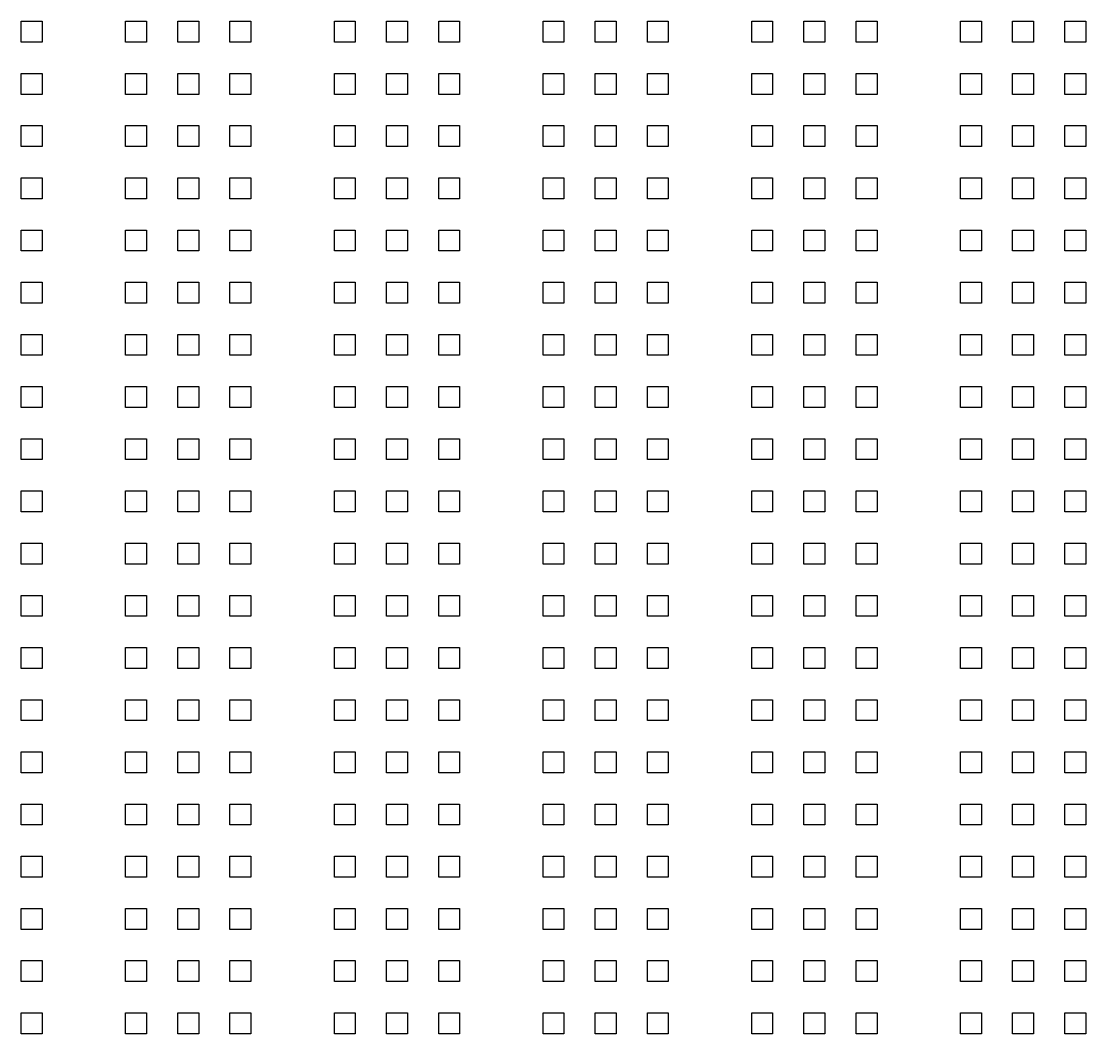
# Model space of a CAD drawing. Extents: x -21493 to 21493, y -12519 to 35265.
# Drawn here: x -10596 to -400, y -10619 to -923 of the extents above; entities that cross this region are included whole.
import ezdxf

# ---------------------------------------------------------------- set-up
doc = ezdxf.new("R2010")
doc.units = 0
doc.layers.add('L0D0_0', color=1, linetype='CONTINUOUS')

msp = doc.modelspace()

# ---------------------------------------------------------------- linework, layer by layer
at = {"layer": 'L0D0_0'}
for points in [[(-10596.398, -1122.534), (-10596.398, -922.601), (-10396.466, -922.601), (-10396.466, -1122.534)], [(-9596.735, -1122.534), (-9596.735, -922.601), (-9396.803, -922.601), (-9396.803, -1122.534)], [(-9096.906, -1122.534), (-9096.906, -922.601), (-8896.973, -922.601), (-8896.973, -1122.534)], [(-8597.077, -1122.534), (-8597.077, -922.601), (-8397.144, -922.601), (-8397.144, -1122.534)], [(-7597.418, -1122.534), (-7597.418, -922.601), (-7397.485, -922.601), (-7397.485, -1122.534)], [(-7097.584, -1122.534), (-7097.584, -922.601), (-6897.656, -922.601), (-6897.656, -1122.534)], [(-6597.755, -1122.534), (-6597.755, -922.601), (-6397.822, -922.601), (-6397.822, -1122.534)], [(-5598.096, -1122.534), (-5598.096, -922.601), (-5398.163, -922.601), (-5398.163, -1122.534)], [(-5098.267, -1122.534), (-5098.267, -922.601), (-4898.334, -922.601), (-4898.334, -1122.534)], [(-4598.437, -1122.534), (-4598.437, -922.601), (-4398.505, -922.601), (-4398.505, -1122.534)], [(-3598.774, -1122.534), (-3598.774, -922.601), (-3398.846, -922.601), (-3398.846, -1122.534)], [(-3098.945, -1122.534), (-3098.945, -922.601), (-2899.012, -922.601), (-2899.012, -1122.534)], [(-2599.115, -1122.534), (-2599.115, -922.601), (-2399.183, -922.601), (-2399.183, -1122.534)], [(-1599.457, -1122.534), (-1599.457, -922.601), (-1399.524, -922.601), (-1399.524, -1122.534)], [(-1099.627, -1122.534), (-1099.627, -922.601), (-899.695, -922.601), (-899.695, -1122.534)], [(-599.798, -1122.534), (-599.798, -922.601), (-399.865, -922.601), (-399.865, -1122.534)], [(-10596.398, -1622.363), (-10596.398, -1422.435), (-10396.466, -1422.435), (-10396.466, -1622.363)], [(-9596.735, -1622.363), (-9596.735, -1422.435), (-9396.803, -1422.435), (-9396.803, -1622.363)], [(-9096.906, -1622.363), (-9096.906, -1422.435), (-8896.973, -1422.435), (-8896.973, -1622.363)], [(-8597.077, -1622.363), (-8597.077, -1422.435), (-8397.144, -1422.435), (-8397.144, -1622.363)], [(-7597.418, -1622.363), (-7597.418, -1422.435), (-7397.485, -1422.435), (-7397.485, -1622.363)], [(-7097.584, -1622.363), (-7097.584, -1422.435), (-6897.656, -1422.435), (-6897.656, -1622.363)], [(-6597.755, -1622.363), (-6597.755, -1422.435), (-6397.822, -1422.435), (-6397.822, -1622.363)], [(-5598.096, -1622.363), (-5598.096, -1422.435), (-5398.163, -1422.435), (-5398.163, -1622.363)], [(-5098.267, -1622.363), (-5098.267, -1422.435), (-4898.334, -1422.435), (-4898.334, -1622.363)], [(-4598.437, -1622.363), (-4598.437, -1422.435), (-4398.505, -1422.435), (-4398.505, -1622.363)], [(-3598.774, -1622.363), (-3598.774, -1422.435), (-3398.846, -1422.435), (-3398.846, -1622.363)], [(-3098.945, -1622.363), (-3098.945, -1422.435), (-2899.012, -1422.435), (-2899.012, -1622.363)], [(-2599.115, -1622.363), (-2599.115, -1422.435), (-2399.183, -1422.435), (-2399.183, -1622.363)], [(-1599.457, -1622.363), (-1599.457, -1422.435), (-1399.524, -1422.435), (-1399.524, -1622.363)], [(-1099.627, -1622.363), (-1099.627, -1422.435), (-899.695, -1422.435), (-899.695, -1622.363)], [(-599.798, -1622.363), (-599.798, -1422.435), (-399.865, -1422.435), (-399.865, -1622.363)], [(-10596.398, -2122.197), (-10596.398, -1922.264), (-10396.466, -1922.264), (-10396.466, -2122.197)], [(-9596.735, -2122.197), (-9596.735, -1922.264), (-9396.803, -1922.264), (-9396.803, -2122.197)], [(-9096.906, -2122.197), (-9096.906, -1922.264), (-8896.973, -1922.264), (-8896.973, -2122.197)], [(-8597.077, -2122.197), (-8597.077, -1922.264), (-8397.144, -1922.264), (-8397.144, -2122.197)], [(-7597.418, -2122.197), (-7597.418, -1922.264), (-7397.485, -1922.264), (-7397.485, -2122.197)], [(-7097.584, -2122.197), (-7097.584, -1922.264), (-6897.656, -1922.264), (-6897.656, -2122.197)], [(-6597.755, -2122.197), (-6597.755, -1922.264), (-6397.822, -1922.264), (-6397.822, -2122.197)], [(-5598.096, -2122.197), (-5598.096, -1922.264), (-5398.163, -1922.264), (-5398.163, -2122.197)], [(-5098.267, -2122.197), (-5098.267, -1922.264), (-4898.334, -1922.264), (-4898.334, -2122.197)], [(-4598.437, -2122.197), (-4598.437, -1922.264), (-4398.505, -1922.264), (-4398.505, -2122.197)], [(-3598.774, -2122.197), (-3598.774, -1922.264), (-3398.846, -1922.264), (-3398.846, -2122.197)], [(-3098.945, -2122.197), (-3098.945, -1922.264), (-2899.012, -1922.264), (-2899.012, -2122.197)], [(-2599.115, -2122.197), (-2599.115, -1922.264), (-2399.183, -1922.264), (-2399.183, -2122.197)], [(-1599.457, -2122.197), (-1599.457, -1922.264), (-1399.524, -1922.264), (-1399.524, -2122.197)], [(-1099.627, -2122.197), (-1099.627, -1922.264), (-899.695, -1922.264), (-899.695, -2122.197)], [(-599.798, -2122.197), (-599.798, -1922.264), (-399.865, -1922.264), (-399.865, -2122.197)], [(-10596.398, -2622.026), (-10596.398, -2422.094), (-10396.466, -2422.094), (-10396.466, -2622.026)], [(-9596.735, -2622.026), (-9596.735, -2422.094), (-9396.803, -2422.094), (-9396.803, -2622.026)], [(-9096.906, -2622.026), (-9096.906, -2422.094), (-8896.973, -2422.094), (-8896.973, -2622.026)], [(-8597.077, -2622.026), (-8597.077, -2422.094), (-8397.144, -2422.094), (-8397.144, -2622.026)], [(-7597.418, -2622.026), (-7597.418, -2422.094), (-7397.485, -2422.094), (-7397.485, -2622.026)], [(-7097.584, -2622.026), (-7097.584, -2422.094), (-6897.656, -2422.094), (-6897.656, -2622.026)], [(-6597.755, -2622.026), (-6597.755, -2422.094), (-6397.822, -2422.094), (-6397.822, -2622.026)], [(-5598.096, -2622.026), (-5598.096, -2422.094), (-5398.163, -2422.094), (-5398.163, -2622.026)], [(-5098.267, -2622.026), (-5098.267, -2422.094), (-4898.334, -2422.094), (-4898.334, -2622.026)], [(-4598.437, -2622.026), (-4598.437, -2422.094), (-4398.505, -2422.094), (-4398.505, -2622.026)], [(-3598.774, -2622.026), (-3598.774, -2422.094), (-3398.846, -2422.094), (-3398.846, -2622.026)], [(-3098.945, -2622.026), (-3098.945, -2422.094), (-2899.012, -2422.094), (-2899.012, -2622.026)], [(-2599.115, -2622.026), (-2599.115, -2422.094), (-2399.183, -2422.094), (-2399.183, -2622.026)], [(-1599.457, -2622.026), (-1599.457, -2422.094), (-1399.524, -2422.094), (-1399.524, -2622.026)], [(-1099.627, -2622.026), (-1099.627, -2422.094), (-899.695, -2422.094), (-899.695, -2622.026)], [(-599.798, -2622.026), (-599.798, -2422.094), (-399.865, -2422.094), (-399.865, -2622.026)], [(-10596.398, -3121.856), (-10596.398, -2921.923), (-10396.466, -2921.923), (-10396.466, -3121.856)], [(-9596.735, -3121.856), (-9596.735, -2921.923), (-9396.803, -2921.923), (-9396.803, -3121.856)], [(-9096.906, -3121.856), (-9096.906, -2921.923), (-8896.973, -2921.923), (-8896.973, -3121.856)], [(-8597.077, -3121.856), (-8597.077, -2921.923), (-8397.144, -2921.923), (-8397.144, -3121.856)], [(-7597.418, -3121.856), (-7597.418, -2921.923), (-7397.485, -2921.923), (-7397.485, -3121.856)], [(-7097.584, -3121.856), (-7097.584, -2921.923), (-6897.656, -2921.923), (-6897.656, -3121.856)], [(-6597.755, -3121.856), (-6597.755, -2921.923), (-6397.822, -2921.923), (-6397.822, -3121.856)], [(-5598.096, -3121.856), (-5598.096, -2921.923), (-5398.163, -2921.923), (-5398.163, -3121.856)], [(-5098.267, -3121.856), (-5098.267, -2921.923), (-4898.334, -2921.923), (-4898.334, -3121.856)], [(-4598.437, -3121.856), (-4598.437, -2921.923), (-4398.505, -2921.923), (-4398.505, -3121.856)], [(-3598.774, -3121.856), (-3598.774, -2921.923), (-3398.846, -2921.923), (-3398.846, -3121.856)], [(-3098.945, -3121.856), (-3098.945, -2921.923), (-2899.012, -2921.923), (-2899.012, -3121.856)], [(-2599.115, -3121.856), (-2599.115, -2921.923), (-2399.183, -2921.923), (-2399.183, -3121.856)], [(-1599.457, -3121.856), (-1599.457, -2921.923), (-1399.524, -2921.923), (-1399.524, -3121.856)], [(-1099.627, -3121.856), (-1099.627, -2921.923), (-899.695, -2921.923), (-899.695, -3121.856)], [(-599.798, -3121.856), (-599.798, -2921.923), (-399.865, -2921.923), (-399.865, -3121.856)], [(-10596.398, -3621.685), (-10596.398, -3421.753), (-10396.466, -3421.753), (-10396.466, -3621.685)], [(-9596.735, -3621.685), (-9596.735, -3421.753), (-9396.803, -3421.753), (-9396.803, -3621.685)], [(-9096.906, -3621.685), (-9096.906, -3421.753), (-8896.973, -3421.753), (-8896.973, -3621.685)], [(-8597.077, -3621.685), (-8597.077, -3421.753), (-8397.144, -3421.753), (-8397.144, -3621.685)], [(-7597.418, -3621.685), (-7597.418, -3421.753), (-7397.485, -3421.753), (-7397.485, -3621.685)], [(-7097.584, -3621.685), (-7097.584, -3421.753), (-6897.656, -3421.753), (-6897.656, -3621.685)], [(-6597.755, -3621.685), (-6597.755, -3421.753), (-6397.822, -3421.753), (-6397.822, -3621.685)], [(-5598.096, -3621.685), (-5598.096, -3421.753), (-5398.163, -3421.753), (-5398.163, -3621.685)], [(-5098.267, -3621.685), (-5098.267, -3421.753), (-4898.334, -3421.753), (-4898.334, -3621.685)], [(-4598.437, -3621.685), (-4598.437, -3421.753), (-4398.505, -3421.753), (-4398.505, -3621.685)], [(-3598.774, -3621.685), (-3598.774, -3421.753), (-3398.846, -3421.753), (-3398.846, -3621.685)], [(-3098.945, -3621.685), (-3098.945, -3421.753), (-2899.012, -3421.753), (-2899.012, -3621.685)], [(-2599.115, -3621.685), (-2599.115, -3421.753), (-2399.183, -3421.753), (-2399.183, -3621.685)], [(-1599.457, -3621.685), (-1599.457, -3421.753), (-1399.524, -3421.753), (-1399.524, -3621.685)], [(-1099.627, -3621.685), (-1099.627, -3421.753), (-899.695, -3421.753), (-899.695, -3621.685)], [(-599.798, -3621.685), (-599.798, -3421.753), (-399.865, -3421.753), (-399.865, -3621.685)], [(-10596.398, -4121.515), (-10596.398, -3921.582), (-10396.466, -3921.582), (-10396.466, -4121.515)], [(-9596.735, -4121.515), (-9596.735, -3921.582), (-9396.803, -3921.582), (-9396.803, -4121.515)], [(-9096.906, -4121.515), (-9096.906, -3921.582), (-8896.973, -3921.582), (-8896.973, -4121.515)], [(-8597.077, -4121.515), (-8597.077, -3921.582), (-8397.144, -3921.582), (-8397.144, -4121.515)], [(-7597.418, -4121.515), (-7597.418, -3921.582), (-7397.485, -3921.582), (-7397.485, -4121.515)], [(-7097.584, -4121.515), (-7097.584, -3921.582), (-6897.656, -3921.582), (-6897.656, -4121.515)], [(-6597.755, -4121.515), (-6597.755, -3921.582), (-6397.822, -3921.582), (-6397.822, -4121.515)], [(-5598.096, -4121.515), (-5598.096, -3921.582), (-5398.163, -3921.582), (-5398.163, -4121.515)], [(-5098.267, -4121.515), (-5098.267, -3921.582), (-4898.334, -3921.582), (-4898.334, -4121.515)], [(-4598.437, -4121.515), (-4598.437, -3921.582), (-4398.505, -3921.582), (-4398.505, -4121.515)], [(-3598.774, -4121.515), (-3598.774, -3921.582), (-3398.846, -3921.582), (-3398.846, -4121.515)], [(-3098.945, -4121.515), (-3098.945, -3921.582), (-2899.012, -3921.582), (-2899.012, -4121.515)], [(-2599.115, -4121.515), (-2599.115, -3921.582), (-2399.183, -3921.582), (-2399.183, -4121.515)], [(-1599.457, -4121.515), (-1599.457, -3921.582), (-1399.524, -3921.582), (-1399.524, -4121.515)], [(-1099.627, -4121.515), (-1099.627, -3921.582), (-899.695, -3921.582), (-899.695, -4121.515)], [(-599.798, -4121.515), (-599.798, -3921.582), (-399.865, -3921.582), (-399.865, -4121.515)], [(-10596.398, -4621.344), (-10596.398, -4421.411), (-10396.466, -4421.411), (-10396.466, -4621.344)], [(-9596.735, -4621.344), (-9596.735, -4421.411), (-9396.803, -4421.411), (-9396.803, -4621.344)], [(-9096.906, -4621.344), (-9096.906, -4421.411), (-8896.973, -4421.411), (-8896.973, -4621.344)], [(-8597.077, -4621.344), (-8597.077, -4421.411), (-8397.144, -4421.411), (-8397.144, -4621.344)], [(-7597.418, -4621.344), (-7597.418, -4421.411), (-7397.485, -4421.411), (-7397.485, -4621.344)], [(-7097.584, -4621.344), (-7097.584, -4421.411), (-6897.656, -4421.411), (-6897.656, -4621.344)], [(-6597.755, -4621.344), (-6597.755, -4421.411), (-6397.822, -4421.411), (-6397.822, -4621.344)], [(-5598.096, -4621.344), (-5598.096, -4421.411), (-5398.163, -4421.411), (-5398.163, -4621.344)], [(-5098.267, -4621.344), (-5098.267, -4421.411), (-4898.334, -4421.411), (-4898.334, -4621.344)], [(-4598.437, -4621.344), (-4598.437, -4421.411), (-4398.505, -4421.411), (-4398.505, -4621.344)], [(-3598.774, -4621.344), (-3598.774, -4421.411), (-3398.846, -4421.411), (-3398.846, -4621.344)], [(-3098.945, -4621.344), (-3098.945, -4421.411), (-2899.012, -4421.411), (-2899.012, -4621.344)], [(-2599.115, -4621.344), (-2599.115, -4421.411), (-2399.183, -4421.411), (-2399.183, -4621.344)], [(-1599.457, -4621.344), (-1599.457, -4421.411), (-1399.524, -4421.411), (-1399.524, -4621.344)], [(-1099.627, -4621.344), (-1099.627, -4421.411), (-899.695, -4421.411), (-899.695, -4621.344)], [(-599.798, -4621.344), (-599.798, -4421.411), (-399.865, -4421.411), (-399.865, -4621.344)], [(-10596.398, -5121.173), (-10596.398, -4921.245), (-10396.466, -4921.245), (-10396.466, -5121.173)], [(-9596.735, -5121.173), (-9596.735, -4921.245), (-9396.803, -4921.245), (-9396.803, -5121.173)], [(-9096.906, -5121.173), (-9096.906, -4921.245), (-8896.973, -4921.245), (-8896.973, -5121.173)], [(-8597.077, -5121.173), (-8597.077, -4921.245), (-8397.144, -4921.245), (-8397.144, -5121.173)], [(-7597.418, -5121.173), (-7597.418, -4921.245), (-7397.485, -4921.245), (-7397.485, -5121.173)], [(-7097.584, -5121.173), (-7097.584, -4921.245), (-6897.656, -4921.245), (-6897.656, -5121.173)], [(-6597.755, -5121.173), (-6597.755, -4921.245), (-6397.822, -4921.245), (-6397.822, -5121.173)], [(-5598.096, -5121.173), (-5598.096, -4921.245), (-5398.163, -4921.245), (-5398.163, -5121.173)], [(-5098.267, -5121.173), (-5098.267, -4921.245), (-4898.334, -4921.245), (-4898.334, -5121.173)], [(-4598.437, -5121.173), (-4598.437, -4921.245), (-4398.505, -4921.245), (-4398.505, -5121.173)], [(-3598.774, -5121.173), (-3598.774, -4921.245), (-3398.846, -4921.245), (-3398.846, -5121.173)], [(-3098.945, -5121.173), (-3098.945, -4921.245), (-2899.012, -4921.245), (-2899.012, -5121.173)], [(-2599.115, -5121.173), (-2599.115, -4921.245), (-2399.183, -4921.245), (-2399.183, -5121.173)], [(-1599.457, -5121.173), (-1599.457, -4921.245), (-1399.524, -4921.245), (-1399.524, -5121.173)], [(-1099.627, -5121.173), (-1099.627, -4921.245), (-899.695, -4921.245), (-899.695, -5121.173)], [(-599.798, -5121.173), (-599.798, -4921.245), (-399.865, -4921.245), (-399.865, -5121.173)], [(-10596.398, -5621.007), (-10596.398, -5421.074), (-10396.466, -5421.074), (-10396.466, -5621.007)], [(-9596.735, -5621.007), (-9596.735, -5421.074), (-9396.803, -5421.074), (-9396.803, -5621.007)], [(-9096.906, -5621.007), (-9096.906, -5421.074), (-8896.973, -5421.074), (-8896.973, -5621.007)], [(-8597.077, -5621.007), (-8597.077, -5421.074), (-8397.144, -5421.074), (-8397.144, -5621.007)], [(-7597.418, -5621.007), (-7597.418, -5421.074), (-7397.485, -5421.074), (-7397.485, -5621.007)], [(-7097.584, -5621.007), (-7097.584, -5421.074), (-6897.656, -5421.074), (-6897.656, -5621.007)], [(-6597.755, -5621.007), (-6597.755, -5421.074), (-6397.822, -5421.074), (-6397.822, -5621.007)], [(-5598.096, -5621.007), (-5598.096, -5421.074), (-5398.163, -5421.074), (-5398.163, -5621.007)], [(-5098.267, -5621.007), (-5098.267, -5421.074), (-4898.334, -5421.074), (-4898.334, -5621.007)], [(-4598.437, -5621.007), (-4598.437, -5421.074), (-4398.505, -5421.074), (-4398.505, -5621.007)], [(-3598.774, -5621.007), (-3598.774, -5421.074), (-3398.846, -5421.074), (-3398.846, -5621.007)], [(-3098.945, -5621.007), (-3098.945, -5421.074), (-2899.012, -5421.074), (-2899.012, -5621.007)], [(-2599.115, -5621.007), (-2599.115, -5421.074), (-2399.183, -5421.074), (-2399.183, -5621.007)], [(-1599.457, -5621.007), (-1599.457, -5421.074), (-1399.524, -5421.074), (-1399.524, -5621.007)], [(-1099.627, -5621.007), (-1099.627, -5421.074), (-899.695, -5421.074), (-899.695, -5621.007)], [(-599.798, -5621.007), (-599.798, -5421.074), (-399.865, -5421.074), (-399.865, -5621.007)], [(-10596.398, -6120.836), (-10596.398, -5920.904), (-10396.466, -5920.904), (-10396.466, -6120.836)], [(-9596.735, -6120.836), (-9596.735, -5920.904), (-9396.803, -5920.904), (-9396.803, -6120.836)], [(-9096.906, -6120.836), (-9096.906, -5920.904), (-8896.973, -5920.904), (-8896.973, -6120.836)], [(-8597.077, -6120.836), (-8597.077, -5920.904), (-8397.144, -5920.904), (-8397.144, -6120.836)], [(-7597.418, -6120.836), (-7597.418, -5920.904), (-7397.485, -5920.904), (-7397.485, -6120.836)], [(-7097.584, -6120.836), (-7097.584, -5920.904), (-6897.656, -5920.904), (-6897.656, -6120.836)], [(-6597.755, -6120.836), (-6597.755, -5920.904), (-6397.822, -5920.904), (-6397.822, -6120.836)], [(-5598.096, -6120.836), (-5598.096, -5920.904), (-5398.163, -5920.904), (-5398.163, -6120.836)], [(-5098.267, -6120.836), (-5098.267, -5920.904), (-4898.334, -5920.904), (-4898.334, -6120.836)], [(-4598.437, -6120.836), (-4598.437, -5920.904), (-4398.505, -5920.904), (-4398.505, -6120.836)], [(-3598.774, -6120.836), (-3598.774, -5920.904), (-3398.846, -5920.904), (-3398.846, -6120.836)], [(-3098.945, -6120.836), (-3098.945, -5920.904), (-2899.012, -5920.904), (-2899.012, -6120.836)], [(-2599.115, -6120.836), (-2599.115, -5920.904), (-2399.183, -5920.904), (-2399.183, -6120.836)], [(-1599.457, -6120.836), (-1599.457, -5920.904), (-1399.524, -5920.904), (-1399.524, -6120.836)], [(-1099.627, -6120.836), (-1099.627, -5920.904), (-899.695, -5920.904), (-899.695, -6120.836)], [(-599.798, -6120.836), (-599.798, -5920.904), (-399.865, -5920.904), (-399.865, -6120.836)], [(-10596.398, -6620.666), (-10596.398, -6420.733), (-10396.466, -6420.733), (-10396.466, -6620.666)], [(-9596.735, -6620.666), (-9596.735, -6420.733), (-9396.803, -6420.733), (-9396.803, -6620.666)], [(-9096.906, -6620.666), (-9096.906, -6420.733), (-8896.973, -6420.733), (-8896.973, -6620.666)], [(-8597.077, -6620.666), (-8597.077, -6420.733), (-8397.144, -6420.733), (-8397.144, -6620.666)], [(-7597.418, -6620.666), (-7597.418, -6420.733), (-7397.485, -6420.733), (-7397.485, -6620.666)], [(-7097.584, -6620.666), (-7097.584, -6420.733), (-6897.656, -6420.733), (-6897.656, -6620.666)], [(-6597.755, -6620.666), (-6597.755, -6420.733), (-6397.822, -6420.733), (-6397.822, -6620.666)], [(-5598.096, -6620.666), (-5598.096, -6420.733), (-5398.163, -6420.733), (-5398.163, -6620.666)], [(-5098.267, -6620.666), (-5098.267, -6420.733), (-4898.334, -6420.733), (-4898.334, -6620.666)], [(-4598.437, -6620.666), (-4598.437, -6420.733), (-4398.505, -6420.733), (-4398.505, -6620.666)], [(-3598.774, -6620.666), (-3598.774, -6420.733), (-3398.846, -6420.733), (-3398.846, -6620.666)], [(-3098.945, -6620.666), (-3098.945, -6420.733), (-2899.012, -6420.733), (-2899.012, -6620.666)], [(-2599.115, -6620.666), (-2599.115, -6420.733), (-2399.183, -6420.733), (-2399.183, -6620.666)], [(-1599.457, -6620.666), (-1599.457, -6420.733), (-1399.524, -6420.733), (-1399.524, -6620.666)], [(-1099.627, -6620.666), (-1099.627, -6420.733), (-899.695, -6420.733), (-899.695, -6620.666)], [(-599.798, -6620.666), (-599.798, -6420.733), (-399.865, -6420.733), (-399.865, -6620.666)], [(-10596.398, -7120.495), (-10596.398, -6920.563), (-10396.466, -6920.563), (-10396.466, -7120.495)], [(-9596.735, -7120.495), (-9596.735, -6920.563), (-9396.803, -6920.563), (-9396.803, -7120.495)], [(-9096.906, -7120.495), (-9096.906, -6920.563), (-8896.973, -6920.563), (-8896.973, -7120.495)], [(-8597.077, -7120.495), (-8597.077, -6920.563), (-8397.144, -6920.563), (-8397.144, -7120.495)], [(-7597.418, -7120.495), (-7597.418, -6920.563), (-7397.485, -6920.563), (-7397.485, -7120.495)], [(-7097.584, -7120.495), (-7097.584, -6920.563), (-6897.656, -6920.563), (-6897.656, -7120.495)], [(-6597.755, -7120.495), (-6597.755, -6920.563), (-6397.822, -6920.563), (-6397.822, -7120.495)], [(-5598.096, -7120.495), (-5598.096, -6920.563), (-5398.163, -6920.563), (-5398.163, -7120.495)], [(-5098.267, -7120.495), (-5098.267, -6920.563), (-4898.334, -6920.563), (-4898.334, -7120.495)], [(-4598.437, -7120.495), (-4598.437, -6920.563), (-4398.505, -6920.563), (-4398.505, -7120.495)], [(-3598.774, -7120.495), (-3598.774, -6920.563), (-3398.846, -6920.563), (-3398.846, -7120.495)], [(-3098.945, -7120.495), (-3098.945, -6920.563), (-2899.012, -6920.563), (-2899.012, -7120.495)], [(-2599.115, -7120.495), (-2599.115, -6920.563), (-2399.183, -6920.563), (-2399.183, -7120.495)], [(-1599.457, -7120.495), (-1599.457, -6920.563), (-1399.524, -6920.563), (-1399.524, -7120.495)], [(-1099.627, -7120.495), (-1099.627, -6920.563), (-899.695, -6920.563), (-899.695, -7120.495)], [(-599.798, -7120.495), (-599.798, -6920.563), (-399.865, -6920.563), (-399.865, -7120.495)], [(-10596.398, -7620.325), (-10596.398, -7420.392), (-10396.466, -7420.392), (-10396.466, -7620.325)], [(-9596.735, -7620.325), (-9596.735, -7420.392), (-9396.803, -7420.392), (-9396.803, -7620.325)], [(-9096.906, -7620.325), (-9096.906, -7420.392), (-8896.973, -7420.392), (-8896.973, -7620.325)], [(-8597.077, -7620.325), (-8597.077, -7420.392), (-8397.144, -7420.392), (-8397.144, -7620.325)], [(-7597.418, -7620.325), (-7597.418, -7420.392), (-7397.485, -7420.392), (-7397.485, -7620.325)], [(-7097.584, -7620.325), (-7097.584, -7420.392), (-6897.656, -7420.392), (-6897.656, -7620.325)], [(-6597.755, -7620.325), (-6597.755, -7420.392), (-6397.822, -7420.392), (-6397.822, -7620.325)], [(-5598.096, -7620.325), (-5598.096, -7420.392), (-5398.163, -7420.392), (-5398.163, -7620.325)], [(-5098.267, -7620.325), (-5098.267, -7420.392), (-4898.334, -7420.392), (-4898.334, -7620.325)], [(-4598.437, -7620.325), (-4598.437, -7420.392), (-4398.505, -7420.392), (-4398.505, -7620.325)], [(-3598.774, -7620.325), (-3598.774, -7420.392), (-3398.846, -7420.392), (-3398.846, -7620.325)], [(-3098.945, -7620.325), (-3098.945, -7420.392), (-2899.012, -7420.392), (-2899.012, -7620.325)], [(-2599.115, -7620.325), (-2599.115, -7420.392), (-2399.183, -7420.392), (-2399.183, -7620.325)], [(-1599.457, -7620.325), (-1599.457, -7420.392), (-1399.524, -7420.392), (-1399.524, -7620.325)], [(-1099.627, -7620.325), (-1099.627, -7420.392), (-899.695, -7420.392), (-899.695, -7620.325)], [(-599.798, -7620.325), (-599.798, -7420.392), (-399.865, -7420.392), (-399.865, -7620.325)], [(-10596.398, -8120.154), (-10596.398, -7920.221), (-10396.466, -7920.221), (-10396.466, -8120.154)], [(-9596.735, -8120.154), (-9596.735, -7920.221), (-9396.803, -7920.221), (-9396.803, -8120.154)], [(-9096.906, -8120.154), (-9096.906, -7920.221), (-8896.973, -7920.221), (-8896.973, -8120.154)], [(-8597.077, -8120.154), (-8597.077, -7920.221), (-8397.144, -7920.221), (-8397.144, -8120.154)], [(-7597.418, -8120.154), (-7597.418, -7920.221), (-7397.485, -7920.221), (-7397.485, -8120.154)], [(-7097.584, -8120.154), (-7097.584, -7920.221), (-6897.656, -7920.221), (-6897.656, -8120.154)], [(-6597.755, -8120.154), (-6597.755, -7920.221), (-6397.822, -7920.221), (-6397.822, -8120.154)], [(-5598.096, -8120.154), (-5598.096, -7920.221), (-5398.163, -7920.221), (-5398.163, -8120.154)], [(-5098.267, -8120.154), (-5098.267, -7920.221), (-4898.334, -7920.221), (-4898.334, -8120.154)], [(-4598.437, -8120.154), (-4598.437, -7920.221), (-4398.505, -7920.221), (-4398.505, -8120.154)], [(-3598.774, -8120.154), (-3598.774, -7920.221), (-3398.846, -7920.221), (-3398.846, -8120.154)], [(-3098.945, -8120.154), (-3098.945, -7920.221), (-2899.012, -7920.221), (-2899.012, -8120.154)], [(-2599.115, -8120.154), (-2599.115, -7920.221), (-2399.183, -7920.221), (-2399.183, -8120.154)], [(-1599.457, -8120.154), (-1599.457, -7920.221), (-1399.524, -7920.221), (-1399.524, -8120.154)], [(-1099.627, -8120.154), (-1099.627, -7920.221), (-899.695, -7920.221), (-899.695, -8120.154)], [(-599.798, -8120.154), (-599.798, -7920.221), (-399.865, -7920.221), (-399.865, -8120.154)], [(-10596.398, -8619.983), (-10596.398, -8420.055), (-10396.466, -8420.055), (-10396.466, -8619.983)], [(-9596.735, -8619.983), (-9596.735, -8420.055), (-9396.803, -8420.055), (-9396.803, -8619.983)], [(-9096.906, -8619.983), (-9096.906, -8420.055), (-8896.973, -8420.055), (-8896.973, -8619.983)], [(-8597.077, -8619.983), (-8597.077, -8420.055), (-8397.144, -8420.055), (-8397.144, -8619.983)], [(-7597.418, -8619.983), (-7597.418, -8420.055), (-7397.485, -8420.055), (-7397.485, -8619.983)], [(-7097.584, -8619.983), (-7097.584, -8420.055), (-6897.656, -8420.055), (-6897.656, -8619.983)], [(-6597.755, -8619.983), (-6597.755, -8420.055), (-6397.822, -8420.055), (-6397.822, -8619.983)], [(-5598.096, -8619.983), (-5598.096, -8420.055), (-5398.163, -8420.055), (-5398.163, -8619.983)], [(-5098.267, -8619.983), (-5098.267, -8420.055), (-4898.334, -8420.055), (-4898.334, -8619.983)], [(-4598.437, -8619.983), (-4598.437, -8420.055), (-4398.505, -8420.055), (-4398.505, -8619.983)], [(-3598.774, -8619.983), (-3598.774, -8420.055), (-3398.846, -8420.055), (-3398.846, -8619.983)], [(-3098.945, -8619.983), (-3098.945, -8420.055), (-2899.012, -8420.055), (-2899.012, -8619.983)], [(-2599.115, -8619.983), (-2599.115, -8420.055), (-2399.183, -8420.055), (-2399.183, -8619.983)], [(-1599.457, -8619.983), (-1599.457, -8420.055), (-1399.524, -8420.055), (-1399.524, -8619.983)], [(-1099.627, -8619.983), (-1099.627, -8420.055), (-899.695, -8420.055), (-899.695, -8619.983)], [(-599.798, -8619.983), (-599.798, -8420.055), (-399.865, -8420.055), (-399.865, -8619.983)], [(-10596.398, -9119.817), (-10596.398, -8919.884), (-10396.466, -8919.884), (-10396.466, -9119.817)], [(-9596.735, -9119.817), (-9596.735, -8919.884), (-9396.803, -8919.884), (-9396.803, -9119.817)], [(-9096.906, -9119.817), (-9096.906, -8919.884), (-8896.973, -8919.884), (-8896.973, -9119.817)], [(-8597.077, -9119.817), (-8597.077, -8919.884), (-8397.144, -8919.884), (-8397.144, -9119.817)], [(-7597.418, -9119.817), (-7597.418, -8919.884), (-7397.485, -8919.884), (-7397.485, -9119.817)], [(-7097.584, -9119.817), (-7097.584, -8919.884), (-6897.656, -8919.884), (-6897.656, -9119.817)], [(-6597.755, -9119.817), (-6597.755, -8919.884), (-6397.822, -8919.884), (-6397.822, -9119.817)], [(-5598.096, -9119.817), (-5598.096, -8919.884), (-5398.163, -8919.884), (-5398.163, -9119.817)], [(-5098.267, -9119.817), (-5098.267, -8919.884), (-4898.334, -8919.884), (-4898.334, -9119.817)], [(-4598.437, -9119.817), (-4598.437, -8919.884), (-4398.505, -8919.884), (-4398.505, -9119.817)], [(-3598.774, -9119.817), (-3598.774, -8919.884), (-3398.846, -8919.884), (-3398.846, -9119.817)], [(-3098.945, -9119.817), (-3098.945, -8919.884), (-2899.012, -8919.884), (-2899.012, -9119.817)], [(-2599.115, -9119.817), (-2599.115, -8919.884), (-2399.183, -8919.884), (-2399.183, -9119.817)], [(-1599.457, -9119.817), (-1599.457, -8919.884), (-1399.524, -8919.884), (-1399.524, -9119.817)], [(-1099.627, -9119.817), (-1099.627, -8919.884), (-899.695, -8919.884), (-899.695, -9119.817)], [(-599.798, -9119.817), (-599.798, -8919.884), (-399.865, -8919.884), (-399.865, -9119.817)], [(-10596.398, -9619.646), (-10596.398, -9419.714), (-10396.466, -9419.714), (-10396.466, -9619.646)], [(-9596.735, -9619.646), (-9596.735, -9419.714), (-9396.803, -9419.714), (-9396.803, -9619.646)], [(-9096.906, -9619.646), (-9096.906, -9419.714), (-8896.973, -9419.714), (-8896.973, -9619.646)], [(-8597.077, -9619.646), (-8597.077, -9419.714), (-8397.144, -9419.714), (-8397.144, -9619.646)], [(-7597.418, -9619.646), (-7597.418, -9419.714), (-7397.485, -9419.714), (-7397.485, -9619.646)], [(-7097.584, -9619.646), (-7097.584, -9419.714), (-6897.656, -9419.714), (-6897.656, -9619.646)], [(-6597.755, -9619.646), (-6597.755, -9419.714), (-6397.822, -9419.714), (-6397.822, -9619.646)], [(-5598.096, -9619.646), (-5598.096, -9419.714), (-5398.163, -9419.714), (-5398.163, -9619.646)], [(-5098.267, -9619.646), (-5098.267, -9419.714), (-4898.334, -9419.714), (-4898.334, -9619.646)], [(-4598.437, -9619.646), (-4598.437, -9419.714), (-4398.505, -9419.714), (-4398.505, -9619.646)], [(-3598.774, -9619.646), (-3598.774, -9419.714), (-3398.846, -9419.714), (-3398.846, -9619.646)], [(-3098.945, -9619.646), (-3098.945, -9419.714), (-2899.012, -9419.714), (-2899.012, -9619.646)], [(-2599.115, -9619.646), (-2599.115, -9419.714), (-2399.183, -9419.714), (-2399.183, -9619.646)], [(-1599.457, -9619.646), (-1599.457, -9419.714), (-1399.524, -9419.714), (-1399.524, -9619.646)], [(-1099.627, -9619.646), (-1099.627, -9419.714), (-899.695, -9419.714), (-899.695, -9619.646)], [(-599.798, -9619.646), (-599.798, -9419.714), (-399.865, -9419.714), (-399.865, -9619.646)], [(-10596.398, -10119.476), (-10596.398, -9919.543), (-10396.466, -9919.543), (-10396.466, -10119.476)], [(-9596.735, -10119.476), (-9596.735, -9919.543), (-9396.803, -9919.543), (-9396.803, -10119.476)], [(-9096.906, -10119.476), (-9096.906, -9919.543), (-8896.973, -9919.543), (-8896.973, -10119.476)], [(-8597.077, -10119.476), (-8597.077, -9919.543), (-8397.144, -9919.543), (-8397.144, -10119.476)], [(-7597.418, -10119.476), (-7597.418, -9919.543), (-7397.485, -9919.543), (-7397.485, -10119.476)], [(-7097.584, -10119.476), (-7097.584, -9919.543), (-6897.656, -9919.543), (-6897.656, -10119.476)], [(-6597.755, -10119.476), (-6597.755, -9919.543), (-6397.822, -9919.543), (-6397.822, -10119.476)], [(-5598.096, -10119.476), (-5598.096, -9919.543), (-5398.163, -9919.543), (-5398.163, -10119.476)], [(-5098.267, -10119.476), (-5098.267, -9919.543), (-4898.334, -9919.543), (-4898.334, -10119.476)], [(-4598.437, -10119.476), (-4598.437, -9919.543), (-4398.505, -9919.543), (-4398.505, -10119.476)], [(-3598.774, -10119.476), (-3598.774, -9919.543), (-3398.846, -9919.543), (-3398.846, -10119.476)], [(-3098.945, -10119.476), (-3098.945, -9919.543), (-2899.012, -9919.543), (-2899.012, -10119.476)], [(-2599.115, -10119.476), (-2599.115, -9919.543), (-2399.183, -9919.543), (-2399.183, -10119.476)], [(-1599.457, -10119.476), (-1599.457, -9919.543), (-1399.524, -9919.543), (-1399.524, -10119.476)], [(-1099.627, -10119.476), (-1099.627, -9919.543), (-899.695, -9919.543), (-899.695, -10119.476)], [(-599.798, -10119.476), (-599.798, -9919.543), (-399.865, -9919.543), (-399.865, -10119.476)], [(-10596.398, -10619.305), (-10596.398, -10419.373), (-10396.466, -10419.373), (-10396.466, -10619.305)], [(-9596.735, -10619.305), (-9596.735, -10419.373), (-9396.803, -10419.373), (-9396.803, -10619.305)], [(-9096.906, -10619.305), (-9096.906, -10419.373), (-8896.973, -10419.373), (-8896.973, -10619.305)], [(-8597.077, -10619.305), (-8597.077, -10419.373), (-8397.144, -10419.373), (-8397.144, -10619.305)], [(-7597.418, -10619.305), (-7597.418, -10419.373), (-7397.485, -10419.373), (-7397.485, -10619.305)], [(-7097.584, -10619.305), (-7097.584, -10419.373), (-6897.656, -10419.373), (-6897.656, -10619.305)], [(-6597.755, -10619.305), (-6597.755, -10419.373), (-6397.822, -10419.373), (-6397.822, -10619.305)], [(-5598.096, -10619.305), (-5598.096, -10419.373), (-5398.163, -10419.373), (-5398.163, -10619.305)], [(-5098.267, -10619.305), (-5098.267, -10419.373), (-4898.334, -10419.373), (-4898.334, -10619.305)], [(-4598.437, -10619.305), (-4598.437, -10419.373), (-4398.505, -10419.373), (-4398.505, -10619.305)], [(-3598.774, -10619.305), (-3598.774, -10419.373), (-3398.846, -10419.373), (-3398.846, -10619.305)], [(-3098.945, -10619.305), (-3098.945, -10419.373), (-2899.012, -10419.373), (-2899.012, -10619.305)], [(-2599.115, -10619.305), (-2599.115, -10419.373), (-2399.183, -10419.373), (-2399.183, -10619.305)], [(-1599.457, -10619.305), (-1599.457, -10419.373), (-1399.524, -10419.373), (-1399.524, -10619.305)], [(-1099.627, -10619.305), (-1099.627, -10419.373), (-899.695, -10419.373), (-899.695, -10619.305)], [(-599.798, -10619.305), (-599.798, -10419.373), (-399.865, -10419.373), (-399.865, -10619.305)]]:
    msp.add_lwpolyline(points, close=True, dxfattribs=at)

doc.saveas('drawing.dxf')
